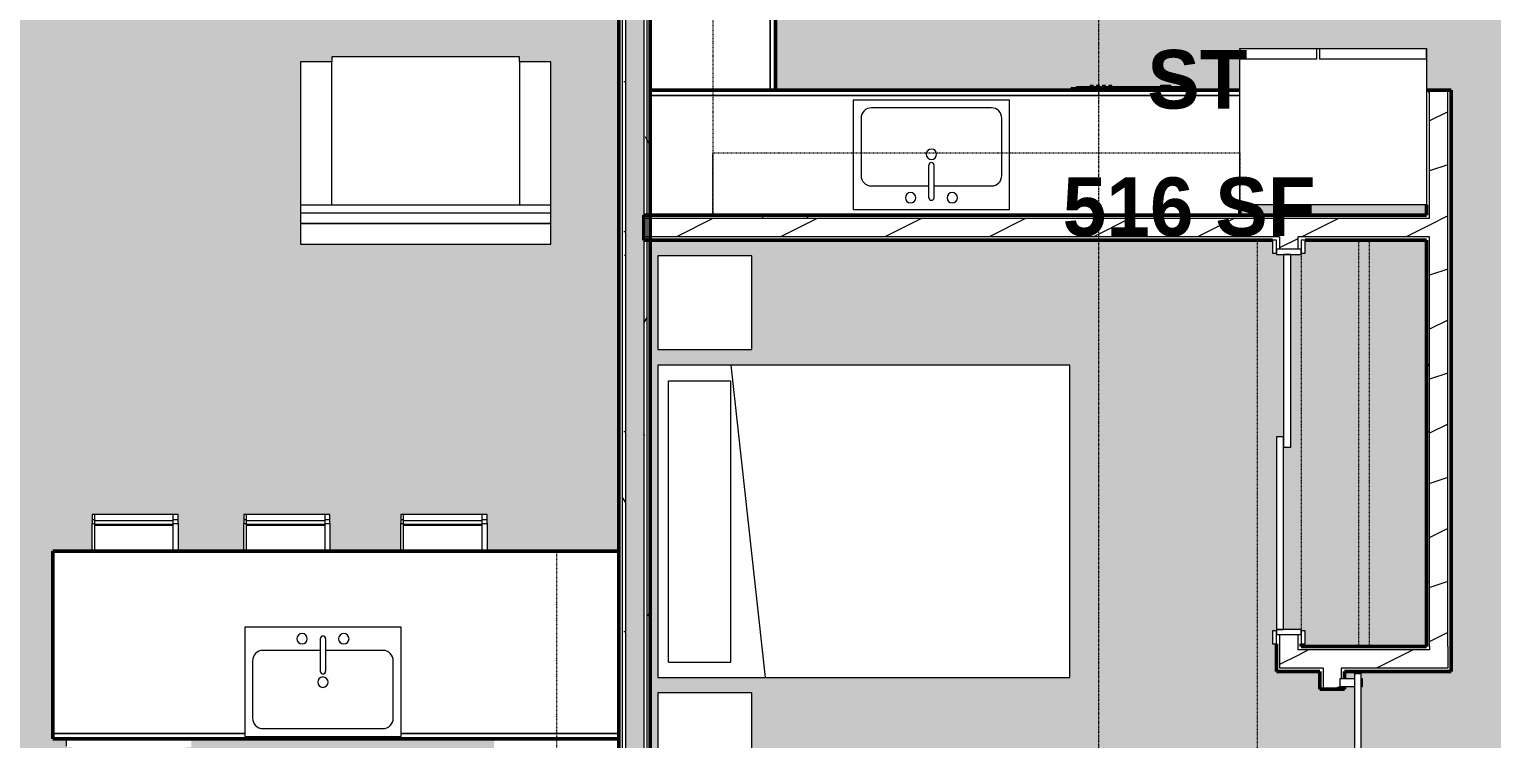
# Model space of a CAD drawing. Header units: inches. Extents: x -4292 to -464, y 9706 to 12474.
# Drawn here: x -3032.4 to -2751.9, y 10549.1 to 10685.3 of the extents above; entities that cross this region are included whole.
import ezdxf

# ---------------------------------------------------------------- set-up
doc = ezdxf.new("R2010")
doc.units = ezdxf.units.IN
doc.header["$MEASUREMENT"] = 0
doc.linetypes.add('Dash', pattern=[0.25, 0.125, -0.125])
doc.linetypes.add('Grid Line 1_2_', pattern=[0.875, 0.5, -0.125, 0.125, -0.125])
for name, color, linetype, lineweight in [('A-AREA-IDEN', 2, 'Continuous', 9), ('A-AREA-PATT-4', 254, 'Continuous', 9), ('A-AREA-PATT-5', 41, 'Continuous', 9), ('A-DOOR-1', 7, 'Continuous', 9), ('A-DOOR-2', 90, 'Continuous', 20), ('A-DOOR-3', 50, 'Continuous', 13), ('A-DOOR-FRAM-1', 90, 'Continuous', 20), ('A-WALL', 113, 'Continuous', 13), ('A-WALL-2', 250, 'Continuous', 50), ('A-WALL-3', 50, 'Continuous', 13), ('A-WALL-PATT-1', 7, 'Continuous', 9), ('A-WALL-PATT-2', 8, 'Continuous', 9), ('A-WALL-PATT-5', 111, 'Continuous', 9), ('I-FURN', 30, 'Continuous', 9), ('I-FURN-1', 7, 'Continuous', 9), ('I-FURN-HDLN-1', 7, 'Dash', 9), ('I-WALL-1', 2, 'Continuous', 50), ('P-SANR-FIXT-1', 7, 'Continuous', 9), ('Q-CASE-1', 250, 'Continuous', 50), ('Q-CASE-2', 7, 'Continuous', 9), ('Q-CASE-HDLN-1', 7, 'Dash', 9), ('Q-SPCQ-1', 7, 'Continuous', 9), ('S-GRID-1', 1, 'Grid Line 1_2_', 9)]:
    doc.layers.add(name, color=color, linetype=linetype, lineweight=lineweight)
doc.styles.add('Century Gothic_B', font='GOTHICB.TTF', dxfattribs={"height": 11.25})
pattern_1 = [(0, (0, 0), (38.4, 9.6), [1.584, -27.216, 1.584, -27.216, -153.6]), (0, (0, 0), (38.4, 9.6), [-57.6, 1.584, -56.016, 1.584, -27.216, -67.2]), (0, (0, 0), (38.4, 9.6), [-144, 1.584, -17.616, 1.584, -46.416]), (120, (14.4, 4.8), (-27.513844, 28.4553755), [1.584, -27.216, 1.584, -27.216, -153.6]), (120, (14.4, 4.8), (-27.513844, 28.4553755), [-57.6, 1.584, -56.016, 1.584, -27.216, -67.2]), (120, (14.4, 4.8), (-27.513844, 28.4553755), [-144, 1.584, -17.616, 1.584, -46.416]), (240, (19.2, 24), (-10.886156, -38.0553755), [1.584, -27.216, 1.584, -27.216, -153.6]), (240, (19.2, 24), (-10.886156, -38.0553755), [-57.6, 1.584, -56.016, 1.584, -27.216, -67.2]), (240, (19.2, 24), (-10.886156, -38.0553755), [-144, 1.584, -17.616, 1.584, -46.416])]
pattern_2 = [(216.87, (7.997, 19.992), (59.9755286, 39.9843071), [9.996, -89.964]), (206.565, (19.992, 13.994), (-19.991807, -19.992219), [22.352, -22.352]), (198.435, (19.992, 3.998), (-39.983821, -19.991955), [12.644, -50.576])]

msp = doc.modelspace()

# ---------------------------------------------------------------- hatches: boundary and pattern name
at = {"layer": 'A-AREA-PATT-4'}
h = msp.add_hatch(color=256, dxfattribs=at)
h.paths.add_polyline_path([(-2843.32, 10455.44), (-2843.31, 10479.16), (-2784.92, 10479.16), (-2784.92, 10518.42), (-2793.25, 10518.42), (-2793.25, 10523.17), (-2784.92, 10523.17), (-2784.92, 10522.58), (-2780.17, 10522.58), (-2780.17, 10483.08), (-2778.23, 10483.08), (-2778.23, 10484.69), (-2778.48, 10484.69), (-2778.48, 10520.69), (-2778.23, 10520.69), (-2778.23, 10559.08), (-2780.17, 10559.08), (-2780.17, 10558.58), (-2784.92, 10558.58), (-2784.92, 10562.01), (-2793.25, 10562.01), (-2793.25, 10567.3), (-2794, 10567.3), (-2794, 10569.8), (-2793.25, 10569.8), (-2793.25, 10607.05), (-2791.87, 10607.05), (-2791.87, 10642.05), (-2793.25, 10642.05), (-2793.25, 10642.3), (-2794, 10642.3), (-2794, 10644.8), (-2913.32, 10644.8), (-2913.32, 10523.17), (-2827.25, 10523.17), (-2827.25, 10522.3), (-2863.25, 10522.3), (-2863.25, 10519.3), (-2827.25, 10519.3), (-2827.25, 10518.42), (-2913.32, 10518.42), (-2913.32, 10482.42), (-2877.32, 10482.42), (-2877.32, 10477.3), (-2882.07, 10477.3), (-2882.07, 10477.67), (-2913.32, 10477.67), (-2913.32, 10455.44), (-2882.07, 10455.44), (-2882.07, 10457.3), (-2877.32, 10457.3), (-2877.32, 10455.44), (-2871.3, 10455.44), (-2871.3, 10462.89), (-2871.17, 10463.85), (-2870.8, 10464.75), (-2870.21, 10465.52), (-2869.44, 10466.11), (-2868.54, 10466.49), (-2867.5, 10466.61), (-2866.19, 10466.61), (-2866.53, 10469.64), (-2867.72, 10470.64), (-2868.29, 10471.64), (-2868.65, 10473.15), (-2868.74, 10473.64), (-2868.82, 10474.64), (-2868.65, 10476.63), (-2868.11, 10478.64), (-2867.38, 10480.64), (-2866.45, 10482.64), (-2865.06, 10484.64), (-2864.06, 10485.64), (-2863.2, 10486.14), (-2861.82, 10486.64), (-2860.82, 10486.64), (-2859.45, 10486.14), (-2858.58, 10485.64), (-2857.58, 10484.64), (-2856.11, 10482.46), (-2855.26, 10480.64), (-2854.54, 10478.64), (-2854, 10476.63), (-2853.82, 10474.64), (-2854, 10473.15), (-2854.09, 10472.64), (-2854.36, 10471.64), (-2854.92, 10470.64), (-2856.11, 10469.64), (-2856.46, 10466.61), (-2855.07, 10466.61), (-2854.11, 10466.49), (-2853.21, 10466.11), (-2852.44, 10465.52), (-2851.85, 10464.75), (-2851.47, 10463.85), (-2851.35, 10462.57), (-2851.35, 10455.44), (-2843.9, 10455.44)], flags=0)
h.paths.add_polyline_path([(-2720.72, 10475.39), (-2722.47, 10475.39), (-2722.47, 10511.39), (-2720.72, 10511.39), (-2720.72, 10475.76)], flags=0)
h.paths.add_polyline_path([(-2756.1, 10473.39), (-2721.35, 10473.39), (-2721.35, 10473.45), (-2720.72, 10473.45), (-2720.72, 10475.39), (-2718.72, 10475.39), (-2718.72, 10476.39), (-2717.72, 10476.39), (-2717.72, 10727.77), (-2733.85, 10727.77), (-2733.85, 10745.77), (-2729.85, 10745.77), (-2729.85, 10781.77), (-2733.85, 10781.77), (-2733.85, 10799.77), (-2717.72, 10799.77), (-2717.72, 10809.64), (-2718.67, 10809.64), (-2718.67, 10814.39), (-2717.72, 10814.39), (-2717.72, 10843.51), (-2714.91, 10843.51), (-2714.91, 10846.39), (-2752.94, 10846.39), (-2752.94, 10842.54), (-2749.97, 10842.54), (-2749.97, 10814.39), (-2748.67, 10814.39), (-2748.67, 10809.64), (-2754.72, 10809.64), (-2754.72, 10842.51), (-2881.82, 10842.51), (-2881.82, 10841.2), (-2886.57, 10841.2), (-2886.57, 10842.51), (-2913.32, 10842.51), (-2913.32, 10810.57), (-2886.57, 10810.57), (-2886.57, 10811.2), (-2881.82, 10811.2), (-2881.82, 10805.82), (-2889.32, 10805.82), (-2889.32, 10673.55), (-2832.66, 10673.55), (-2832.64, 10673.91), (-2832.61, 10673.99), (-2832.47, 10674.05), (-2831.57, 10674.07), (-2831.57, 10674.3), (-2828.95, 10674.3), (-2828.95, 10674.55), (-2828.36, 10674.55), (-2828.36, 10674.3), (-2827.77, 10674.3), (-2827.77, 10674.55), (-2827.18, 10674.55), (-2827.18, 10674.3), (-2826.59, 10674.3), (-2826.59, 10674.55), (-2826, 10674.55), (-2826, 10674.3), (-2825.4, 10674.3), (-2825.4, 10674.55), (-2824.81, 10674.55), (-2824.81, 10674.3), (-2815.42, 10674.3), (-2815.42, 10674.55), (-2813.52, 10674.55), (-2813.52, 10674.3), (-2809.76, 10674.3), (-2809.76, 10674.05), (-2808.86, 10674.05), (-2808.66, 10673.86), (-2808.66, 10673.55), (-2800.22, 10673.55), (-2800.22, 10681.55), (-2764.47, 10681.55), (-2764.47, 10673.55), (-2759.72, 10673.55), (-2759.72, 10562.01), (-2780.17, 10562.01), (-2780.17, 10560.58), (-2778.23, 10560.58), (-2778.2, 10561.58), (-2776.98, 10561.58), (-2776.98, 10560.58), (-2776.7, 10560.58), (-2776.7, 10559.08), (-2776.98, 10559.08), (-2776.98, 10520.69), (-2776.73, 10520.69), (-2776.73, 10518.35), (-2776.55, 10518.35), (-2776.55, 10518.07), (-2776.48, 10518.01), (-2776.48, 10517.69), (-2776.23, 10517.74), (-2776.23, 10519.94), (-2775.98, 10519.89), (-2775.98, 10516.95), (-2776.23, 10517), (-2776.23, 10517.34), (-2776.48, 10517.34), (-2776.48, 10516.96), (-2776.55, 10516.96), (-2776.55, 10516.85), (-2776.73, 10516.85), (-2776.73, 10488.52), (-2776.55, 10488.52), (-2776.55, 10487.02), (-2776.73, 10487.02), (-2776.73, 10484.69), (-2776.98, 10484.69), (-2776.98, 10483.08), (-2776.7, 10483.08), (-2776.73, 10481.58), (-2776.98, 10481.58), (-2777, 10480.58), (-2778.23, 10480.58), (-2778.23, 10481.58), (-2780.17, 10481.58), (-2780.17, 10476.39), (-2758.72, 10476.39), (-2758.72, 10475.39), (-2756.72, 10475.39), (-2756.72, 10473.45), (-2756.1, 10473.45)], flags=0)
h.paths.add_polyline_path([(-2911.85, 10539.87), (-2911.85, 10557.87), (-2893.85, 10557.87), (-2893.85, 10539.87), (-2898.44, 10539.87)], flags=0)
h.paths.add_polyline_path([(-2879.43, 10560.8), (-2911.85, 10560.8), (-2911.85, 10620.8), (-2832.85, 10620.8), (-2832.85, 10560.8)], flags=0)
h.paths.add_polyline_path([(-2774.4, 10566.76), (-2764.47, 10566.76), (-2764.47, 10644.8), (-2787.75, 10644.8), (-2787.75, 10642.3), (-2788.5, 10642.3), (-2788.5, 10642.05), (-2790.5, 10642.05), (-2790.5, 10605.05), (-2791.87, 10605.05), (-2791.87, 10570.05), (-2788.5, 10570.05), (-2788.5, 10569.8), (-2787.75, 10569.8), (-2787.75, 10567.3), (-2788.5, 10567.3), (-2788.5, 10566.76), (-2780.8, 10566.76)], flags=0)
h.paths.add_polyline_path([(-2898.44, 10623.8), (-2911.85, 10623.8), (-2911.85, 10641.8), (-2893.85, 10641.8), (-2893.85, 10623.8)], flags=0)
h.paths.add_polyline_path([(-2788.18, 10649.55), (-2764.47, 10649.55), (-2764.47, 10651.55), (-2800.22, 10651.55), (-2800.22, 10649.55), (-2792.62, 10649.55)], flags=0)
h.paths.add_polyline_path([(-2820.85, 10718.26), (-2824.85, 10718.26), (-2824.85, 10802.26), (-2789.85, 10802.26), (-2789.85, 10796.26), (-2788.85, 10796.26), (-2788.85, 10724.26), (-2789.85, 10724.26), (-2789.85, 10718.26), (-2817.35, 10718.26)], flags=0)
h.paths.add_polyline_path([(-2743.85, 10733.26), (-2773.85, 10733.26), (-2773.85, 10793.26), (-2743.85, 10793.26), (-2743.85, 10744.77)], flags=0)
h.paths.add_polyline_path([(-2885.95, 10814.2), (-2911.73, 10814.2), (-2911.73, 10839.2), (-2885.73, 10839.2), (-2885.73, 10814.2)], flags=0)
h.paths.add_polyline_path([(-2738.17, 10815.79), (-2738.42, 10815.79), (-2738.42, 10816.29), (-2747.92, 10816.29), (-2747.92, 10841.54), (-2719.92, 10841.54), (-2719.92, 10816.29), (-2720.94, 10816.29), (-2720.97, 10815.79), (-2721.66, 10815.79), (-2721.66, 10816.29), (-2737.93, 10816.29), (-2737.96, 10815.79), (-2738.11, 10815.79)], flags=0)
at = {"layer": 'A-AREA-PATT-5'}
h = msp.add_hatch(color=256, dxfattribs=at)
h.paths.add_polyline_path([(-3087.57, 10489.88), (-3089.32, 10489.88), (-3089.32, 10509.88), (-3087.57, 10509.88), (-3087.57, 10495.07)], flags=0)
h.paths.add_polyline_path([(-3018.32, 10476.39), (-3020.07, 10476.39), (-3020.07, 10512.39), (-3018.32, 10512.39), (-3018.32, 10495.07)], flags=0)
h.paths.add_polyline_path([(-3201.32, 10455.44), (-3180.7, 10455.44), (-3180.7, 10486.04), (-3180.07, 10486.04), (-3180.07, 10490.79), (-3175.95, 10490.79), (-3175.95, 10455.44), (-3082.52, 10455.44), (-3082.52, 10485.13), (-3085.57, 10485.13), (-3085.57, 10485), (-3087.57, 10485), (-3087.57, 10486.13), (-3088.2, 10486.13), (-3088.2, 10488.13), (-3087.57, 10488.13), (-3087.57, 10489.88), (-3077.77, 10489.88), (-3077.77, 10476.39), (-3054.32, 10476.39), (-3054.32, 10474.45), (-3053.7, 10474.45), (-3053.7, 10473.39), (-3018.95, 10473.39), (-3018.95, 10474.45), (-3018.32, 10474.45), (-3018.32, 10476.39), (-3009.32, 10476.39), (-3009.32, 10487.44), (-2973.57, 10487.44), (-2973.57, 10479.44), (-2943.32, 10479.44), (-2943.32, 10493.97), (-2943.7, 10493.97), (-2943.7, 10517.97), (-2943.32, 10517.97), (-2943.32, 10549.06), (-3001.32, 10549.06), (-3001.35, 10547.58), (-3001.38, 10547.5), (-3001.52, 10547.44), (-3002.42, 10547.42), (-3002.42, 10547.19), (-3005.04, 10547.19), (-3005.04, 10546.94), (-3005.63, 10546.96), (-3005.63, 10547.19), (-3006.22, 10547.19), (-3006.22, 10546.94), (-3006.81, 10546.96), (-3006.81, 10547.19), (-3007.4, 10547.19), (-3007.4, 10546.94), (-3007.99, 10546.96), (-3007.99, 10547.19), (-3008.58, 10547.19), (-3008.58, 10546.94), (-3009.17, 10546.96), (-3009.17, 10547.19), (-3018.56, 10547.19), (-3018.56, 10546.94), (-3020.47, 10546.96), (-3020.47, 10547.19), (-3024.23, 10547.19), (-3024.23, 10547.44), (-3025.13, 10547.44), (-3025.32, 10547.64), (-3025.32, 10549.06), (-3027.92, 10549.06), (-3027.92, 10585.06), (-3020.38, 10585.06), (-3020.38, 10592.14), (-3003.88, 10592.14), (-3003.88, 10585.06), (-2991.25, 10585.06), (-2991.25, 10592.14), (-2974.75, 10592.14), (-2974.75, 10585.06), (-2961.13, 10585.06), (-2961.13, 10592.14), (-2944.63, 10592.14), (-2944.63, 10585.06), (-2919.32, 10585.06), (-2919.32, 10698.5), (-2935.45, 10698.5), (-2935.45, 10716.5), (-2931.45, 10716.5), (-2931.45, 10752.5), (-2935.45, 10752.5), (-2935.45, 10770.5), (-2919.32, 10770.5), (-2919.32, 10842.51), (-3069.92, 10842.51), (-3069.92, 10642.46), (-3074.67, 10642.46), (-3074.67, 10810.24), (-3075.24, 10810.24), (-3075.24, 10814.99), (-3074.67, 10814.99), (-3074.67, 10842.51), (-3096.54, 10842.51), (-3096.54, 10814.99), (-3095.24, 10814.99), (-3095.24, 10810.24), (-3102.67, 10810.24), (-3102.67, 10814.99), (-3101.29, 10814.99), (-3101.29, 10843.14), (-3098.91, 10843.14), (-3098.91, 10846.39), (-3136.94, 10846.39), (-3136.94, 10842.61), (-3134.69, 10842.61), (-3134.69, 10814.99), (-3132.67, 10814.99), (-3132.67, 10810.24), (-3139.44, 10810.24), (-3139.44, 10842.51), (-3201.32, 10842.51), (-3201.32, 10603.46), (-3176.95, 10603.46), (-3176.95, 10598.71), (-3177.32, 10598.71), (-3177.32, 10524.79), (-3201.32, 10524.79), (-3201.32, 10516.77), (-3193.6, 10516.77), (-3192.63, 10516.64), (-3191.73, 10516.27), (-3190.96, 10515.67), (-3190.37, 10514.9), (-3190, 10514), (-3189.87, 10512.96), (-3189.87, 10511.65), (-3186.85, 10512), (-3185.85, 10513.19), (-3184.85, 10513.76), (-3183.34, 10514.12), (-3182.84, 10514.2), (-3181.85, 10514.29), (-3179.86, 10514.12), (-3177.32, 10513.39), (-3175.85, 10512.85), (-3173.85, 10511.92), (-3171.85, 10510.53), (-3170.85, 10509.53), (-3170.35, 10508.66), (-3169.85, 10507.29), (-3169.85, 10506.29), (-3170.35, 10504.92), (-3170.85, 10504.05), (-3171.85, 10503.05), (-3174.08, 10501.55), (-3175.85, 10500.73), (-3178.32, 10499.87), (-3179.86, 10499.46), (-3181.85, 10499.29), (-3183.34, 10499.46), (-3183.85, 10499.55), (-3184.85, 10499.82), (-3185.85, 10500.39), (-3186.85, 10501.58), (-3189.87, 10501.93), (-3189.87, 10500.54), (-3190, 10499.57), (-3190.37, 10498.68), (-3190.96, 10497.9), (-3191.73, 10497.31), (-3192.63, 10496.94), (-3193.6, 10496.81), (-3201.32, 10496.81), (-3201.32, 10490.79), (-3200.07, 10490.79), (-3200.07, 10486.04), (-3201.32, 10486.04), (-3201.32, 10472.89)], flags=0)
h.paths.add_polyline_path([(-3009.32, 10455.44), (-2973.57, 10455.44), (-2973.57, 10457.44), (-3009.32, 10457.44)], flags=0)
h.paths.add_polyline_path([(-3135.2, 10455.5), (-3139.95, 10455.5), (-3139.95, 10499.51), (-3135.2, 10499.51), (-3135.2, 10489.88), (-3127.57, 10489.88), (-3127.57, 10488.13), (-3126.95, 10488.13), (-3126.95, 10486.13), (-3127.57, 10486.13), (-3127.57, 10485), (-3129.57, 10485), (-3129.57, 10485.13), (-3135.2, 10485.13), (-3135.2, 10461.79)], flags=0)
h.paths.add_polyline_path([(-3118.95, 10457.54), (-3130.37, 10457.54), (-3130.37, 10483.54), (-3105.37, 10483.54), (-3105.37, 10457.54), (-3109.94, 10457.54)], flags=0)
h.paths.add_polyline_path([(-3126.45, 10489.88), (-3127.57, 10489.88), (-3127.57, 10509.88), (-3125.82, 10509.88), (-3125.82, 10489.88)], flags=0)
h.paths.add_polyline_path([(-3135.82, 10531.51), (-3139.95, 10531.51), (-3139.95, 10598.71), (-3142.95, 10598.71), (-3142.95, 10603.46), (-3131.94, 10603.46), (-3131.94, 10604.21), (-3129.44, 10604.21), (-3129.44, 10603.46), (-3129.19, 10603.46), (-3129.19, 10600.09), (-3106.19, 10600.09), (-3106.19, 10601.46), (-3081.19, 10601.46), (-3081.19, 10603.46), (-3080.94, 10603.46), (-3080.94, 10604.21), (-3078.44, 10604.21), (-3078.44, 10603.46), (-3074.67, 10603.46), (-3074.67, 10606.46), (-3069.92, 10606.46), (-3069.92, 10541.21), (-3078.44, 10541.21), (-3078.44, 10540.46), (-3080.94, 10540.46), (-3080.94, 10541.21), (-3081.19, 10541.21), (-3081.19, 10543.21), (-3106.19, 10543.21), (-3106.19, 10544.59), (-3129.19, 10544.59), (-3129.19, 10541.21), (-3129.44, 10541.21), (-3129.44, 10540.46), (-3131.94, 10540.46), (-3131.94, 10541.21), (-3135.2, 10541.21), (-3135.2, 10531.51)], flags=0)
h.paths.add_polyline_path([(-3082.29, 10544.59), (-3081.19, 10544.59), (-3081.19, 10545.96), (-3080.94, 10545.96), (-3080.94, 10546.71), (-3078.44, 10546.71), (-3078.44, 10545.96), (-3074.67, 10545.96), (-3074.67, 10569.96), (-3135.2, 10569.96), (-3135.2, 10545.96), (-3131.94, 10545.96), (-3131.94, 10546.71), (-3129.44, 10546.71), (-3129.44, 10545.96), (-3104.19, 10545.96), (-3104.19, 10544.59), (-3083.12, 10544.59)], flags=0)
h.paths.add_polyline_path([(-3083.46, 10574.71), (-3074.67, 10574.71), (-3074.67, 10598.71), (-3078.44, 10598.71), (-3078.44, 10597.96), (-3080.94, 10597.96), (-3080.94, 10598.71), (-3081.19, 10598.71), (-3081.19, 10600.09), (-3104.19, 10600.09), (-3104.19, 10598.71), (-3129.44, 10598.71), (-3129.44, 10597.96), (-3131.94, 10597.96), (-3131.94, 10598.71), (-3135.2, 10598.71), (-3135.2, 10574.71), (-3084.65, 10574.71)], flags=0)
h.paths.add_polyline_path([(-2942.86, 10643.99), (-2980.4, 10643.99), (-2980.4, 10678.99), (-2974.4, 10678.99), (-2974.4, 10679.99), (-2938.4, 10679.99), (-2938.4, 10678.99), (-2932.4, 10678.99), (-2932.4, 10643.99)], flags=0)
h.paths.add_polyline_path([(-3181.39, 10685.53), (-3199.39, 10685.53), (-3199.39, 10703.53), (-3181.39, 10703.53), (-3181.39, 10702.66)], flags=0)
h.paths.add_polyline_path([(-3012.22, 10688.99), (-3019.72, 10688.99), (-3019.72, 10772.99), (-2984.72, 10772.99), (-2984.72, 10766.99), (-2983.72, 10766.99), (-2983.72, 10694.99), (-2984.72, 10694.99), (-2984.72, 10688.99), (-3008.69, 10688.99)], flags=0)
h.paths.add_polyline_path([(-3174.08, 10705.46), (-3199.89, 10705.46), (-3199.89, 10783.46), (-3119.89, 10783.46), (-3119.89, 10705.46), (-3138.53, 10705.46)], flags=0)
h.paths.add_polyline_path([(-2974.4, 10781.99), (-2974.4, 10782.99), (-2980.4, 10782.99), (-2980.4, 10817.99), (-2932.4, 10817.99), (-2932.4, 10782.99), (-2938.4, 10782.99), (-2938.4, 10781.99), (-2953.56, 10781.99)], flags=0)
h.paths.add_polyline_path([(-3189.87, 10787.46), (-3199.39, 10787.46), (-3199.39, 10805.46), (-3181.39, 10805.46), (-3181.39, 10787.46)], flags=0)
h.paths.add_polyline_path([(-3105.4, 10815.49), (-3105.66, 10815.49), (-3105.66, 10815.99), (-3121.93, 10815.99), (-3121.96, 10815.49), (-3122.42, 10815.49), (-3122.42, 10815.99), (-3131.92, 10815.99), (-3131.92, 10841.24), (-3103.92, 10841.24), (-3103.92, 10815.99), (-3104.94, 10815.99), (-3104.97, 10815.49), (-3105.3, 10815.49)], flags=0)
at = {"layer": 'A-WALL-PATT-1'}
h = msp.add_hatch(dxfattribs=at)
h.set_pattern_fill('FP_1', color=256, style=0, pattern_type=2)
h.set_pattern_definition(pattern_1)
h.paths.add_polyline_path([(-2763.85, 10566.76), (-2763.85, 10645.43), (-2764.47, 10645.43), (-2764.47, 10566.76)], flags=0)
h.paths.add_polyline_path([(-2764.47, 10648.93), (-2763.85, 10648.93), (-2763.85, 10673.55), (-2764.47, 10673.55), (-2764.47, 10649.55)], flags=0)
h = msp.add_hatch(dxfattribs=at)
h.set_pattern_fill('FP_1', color=256, style=0, pattern_type=2)
h.set_pattern_definition(pattern_1)
h.paths.add_polyline_path([(-2788.18, 10648.93), (-2764.47, 10648.93), (-2764.47, 10649.55), (-2913.32, 10649.55), (-2913.32, 10648.93), (-2792.62, 10648.93)], flags=0)
h = msp.add_hatch(dxfattribs=at)
h.set_pattern_fill('FP_1', color=256, style=0, pattern_type=2)
h.set_pattern_definition(pattern_1)
h.paths.add_polyline_path([(-2780.8, 10475.14), (-2780.17, 10475.14), (-2780.17, 10481.58), (-2780.8, 10481.58), (-2780.8, 10475.14)], flags=0)
h.paths.add_polyline_path([(-2780.17, 10483.08), (-2780.17, 10522.58), (-2780.8, 10522.58), (-2780.8, 10483.08), (-2780.69, 10483.08)], flags=0)
h.paths.add_polyline_path([(-2780.8, 10558.58), (-2780.17, 10558.58), (-2780.17, 10559.08), (-2780.8, 10559.08)], flags=0)
h.paths.add_polyline_path([(-2780.8, 10560.58), (-2780.17, 10560.58), (-2780.17, 10562.01), (-2780.8, 10562.01), (-2780.8, 10561.58)], flags=0)
at = {"layer": 'A-WALL-PATT-2'}
h = msp.add_hatch(dxfattribs=at)
h.set_pattern_fill('FP_2', color=256, style=0, pattern_type=2)
h.set_pattern_definition(pattern_2)
h.paths.add_polyline_path([(-2760.61, 10566.13), (-2760.35, 10566.13), (-2760.35, 10673.55), (-2763.85, 10673.55), (-2763.84, 10566.13)], flags=0)
h = msp.add_hatch(dxfattribs=at)
h.set_pattern_fill('FP_2', color=256, style=0, pattern_type=2)
h.set_pattern_definition(pattern_2)
h.paths.add_polyline_path([(-2832.66, 10645.43), (-2763.85, 10645.43), (-2763.85, 10648.93), (-2914.57, 10648.93), (-2914.57, 10645.43), (-2832.85, 10645.43)], flags=0)
h = msp.add_hatch(dxfattribs=at)
h.set_pattern_fill('FP_2', color=256, style=0, pattern_type=2)
h.set_pattern_definition(pattern_2)
h.paths.add_polyline_path([(-2789.12, 10562.63), (-2789.12, 10569.05), (-2792.62, 10569.05), (-2792.62, 10562.63), (-2790.5, 10562.63)], flags=0)
h.paths.add_polyline_path([(-2792.62, 10643.05), (-2789.12, 10643.05), (-2789.12, 10645.43), (-2792.62, 10645.43), (-2792.62, 10644.8)], flags=0)
h = msp.add_hatch(dxfattribs=at)
h.set_pattern_fill('FP_2', color=256, style=0, pattern_type=2)
h.set_pattern_definition(pattern_2)
h.paths.add_polyline_path([(-2760.61, 10562.63), (-2760.35, 10562.63), (-2760.35, 10566.13), (-2789.12, 10566.11), (-2789.12, 10562.63), (-2763.85, 10562.63)], flags=0)
h = msp.add_hatch(dxfattribs=at)
h.set_pattern_fill('FP_2', color=256, style=0, pattern_type=2)
h.set_pattern_definition(pattern_2)
h.paths.add_polyline_path([(-2780.8, 10475.13), (-2780.8, 10481.58), (-2781.08, 10481.58), (-2781.08, 10483.08), (-2780.8, 10483.08), (-2780.8, 10522.58), (-2784.3, 10522.55), (-2784.3, 10475.13), (-2781.08, 10475.13)], flags=0)
h.paths.add_polyline_path([(-2784.3, 10558.58), (-2780.8, 10558.58), (-2780.8, 10559.08), (-2781.08, 10559.08), (-2781.08, 10560.58), (-2780.8, 10560.58), (-2780.8, 10562.63), (-2784.3, 10562.63), (-2784.3, 10562.01)], flags=0)
at = {"layer": 'A-WALL-PATT-5'}
h = msp.add_hatch(dxfattribs=at)
h.set_pattern_fill('FP_1', color=256, style=0, pattern_type=2)
h.set_pattern_definition(pattern_1)
h.paths.add_polyline_path([(-2918.7, 10455.44), (-2918.7, 10843.14), (-2919.32, 10843.14), (-2919.32, 10455.44)], flags=0)
h = msp.add_hatch(dxfattribs=at)
h.set_pattern_fill('FP_1', color=256, style=0, pattern_type=2)
h.set_pattern_definition(pattern_1)
h.paths.add_polyline_path([(-2918.7, 10454.81), (-2918.07, 10454.82), (-2918.07, 10843.14), (-2918.7, 10843.14), (-2918.7, 10455.44)], flags=0)
h = msp.add_hatch(dxfattribs=at)
h.set_pattern_fill('FP_66', color=256, style=0, pattern_type=2)
h.set_pattern_definition([(161.57, (0.6, 0.6), (-4.80033747, -0.00041462), [0, -34.152, 3.792, 0]), (18.43, (-0.6, 0.6), (-4.80033747, 0.00041462), [0, -34.152, 3.792, 0]), (108.43, (0.6, 0.6), (2.39913218, -12.00105099), [11.382, -26.562]), (71.57, (-0.6, 0.6), (2.39913218, 12.00105099), [11.382, -26.562])])
h.paths.add_polyline_path([(-2914.57, 10454.19), (-2914.57, 10843.41), (-2918.07, 10843.41), (-2918.07, 10454.19)], flags=0)
h = msp.add_hatch(dxfattribs=at)
h.set_pattern_fill('FP_1', color=256, style=0, pattern_type=2)
h.set_pattern_definition(pattern_1)
h.paths.add_polyline_path([(-2913.95, 10454.81), (-2913.95, 10645.43), (-2914.57, 10645.43), (-2914.57, 10454.81)], flags=0)
h.paths.add_polyline_path([(-2914.26, 10648.93), (-2913.95, 10648.93), (-2913.95, 10843.14), (-2914.57, 10843.14), (-2914.57, 10648.93)], flags=0)
h = msp.add_hatch(dxfattribs=at)
h.set_pattern_fill('FP_1', color=256, style=0, pattern_type=2)
h.set_pattern_definition(pattern_1)
h.paths.add_polyline_path([(-2913.32, 10455.44), (-2913.32, 10645.43), (-2913.95, 10645.43), (-2913.95, 10455.44)], flags=0)
h.paths.add_polyline_path([(-2913.32, 10648.93), (-2913.32, 10843.14), (-2913.95, 10843.14), (-2913.95, 10648.93)], flags=0)

# ---------------------------------------------------------------- linework, layer by layer
at = {"layer": 'A-DOOR-1'}
for p, q in [((-2794, 10644.8), (-2794, 10642.3)), ((-2793.25, 10644.8), (-2794, 10644.8)), ((-2793.25, 10642.3), (-2793.25, 10644.8)), ((-2788.5, 10644.8), (-2788.5, 10642.3)), ((-2787.75, 10644.8), (-2788.5, 10644.8)), ((-2787.75, 10642.3), (-2787.75, 10644.8)), ((-2794, 10642.3), (-2793.25, 10642.3)), ((-2788.5, 10642.3), (-2787.75, 10642.3)), ((-2794, 10569.8), (-2794, 10567.3)), ((-2793.25, 10569.8), (-2794, 10569.8)), ((-2793.25, 10567.3), (-2793.25, 10569.8)), ((-2788.5, 10569.8), (-2788.5, 10567.3)), ((-2787.75, 10569.8), (-2788.5, 10569.8)), ((-2787.75, 10567.3), (-2787.75, 10569.8)), ((-2794, 10567.3), (-2793.25, 10567.3)), ((-2788.5, 10567.3), (-2787.75, 10567.3))]:
    msp.add_line(p, q, dxfattribs=at)
at = {"layer": 'A-DOOR-2'}
for p, q in [((-2791.87, 10642.05), (-2791.87, 10605.05)), ((-2790.5, 10642.05), (-2791.87, 10642.05)), ((-2790.5, 10605.05), (-2790.5, 10642.05)), ((-2793.25, 10607.05), (-2793.25, 10570.05)), ((-2791.87, 10607.05), (-2793.25, 10607.05)), ((-2791.87, 10570.05), (-2791.87, 10607.05)), ((-2791.87, 10605.05), (-2790.5, 10605.05)), ((-2793.25, 10570.05), (-2791.87, 10570.05))]:
    msp.add_line(p, q, dxfattribs=at)
at = {"layer": 'A-DOOR-3'}
for p, q in [((-2778.23, 10560.58), (-2781.08, 10560.58)), ((-2781.08, 10560.58), (-2781.08, 10559.08)), ((-2778.23, 10561.58), (-2778.23, 10518.03)), ((-2778.23, 10561.58), (-2777.6, 10561.58)), ((-2777.6, 10561.58), (-2776.98, 10561.58)), ((-2776.98, 10518.02), (-2776.98, 10561.58)), ((-2776.7, 10560.58), (-2776.98, 10560.58)), ((-2776.7, 10559.08), (-2776.7, 10560.58)), ((-2781.08, 10559.08), (-2778.23, 10559.08)), ((-2776.98, 10559.08), (-2776.7, 10559.08))]:
    msp.add_line(p, q, dxfattribs=at)
at = {"layer": 'A-DOOR-FRAM-1'}
for p, q in [((-2788.5, 10643.05), (-2793.25, 10643.05)), ((-2793.25, 10643.05), (-2793.25, 10642.05)), ((-2793.25, 10642.05), (-2788.5, 10642.05)), ((-2788.5, 10642.05), (-2788.5, 10643.05)), ((-2793.25, 10570.05), (-2793.25, 10569.05)), ((-2788.5, 10570.05), (-2793.25, 10570.05)), ((-2793.25, 10569.05), (-2788.5, 10569.05)), ((-2788.5, 10569.05), (-2788.5, 10570.05))]:
    msp.add_line(p, q, dxfattribs=at)
at = {"layer": 'A-WALL'}
for p, q in [((-2918.7, 10843.41), (-2918.7, 10454.81)), ((-2918.07, 10843.41), (-2918.07, 10454.19)), ((-2914.57, 10843.41), (-2914.57, 10454.19)), ((-2913.95, 10843.41), (-2913.95, 10454.81))]:
    msp.add_line(p, q, dxfattribs=at)
at = {"layer": 'A-WALL-2'}
for p, q in [((-2759.72, 10673.55), (-2764.47, 10673.55)), ((-2759.72, 10566.76), (-2759.72, 10673.55)), ((-2764.47, 10651.55), (-2764.47, 10649.55)), ((-2764.47, 10649.55), (-2914.57, 10649.55)), ((-2914.57, 10649.55), (-2914.57, 10644.8)), ((-2914.57, 10644.8), (-2794, 10644.8)), ((-2787.75, 10644.8), (-2764.47, 10644.8)), ((-2764.47, 10644.8), (-2764.47, 10566.76)), ((-2793.25, 10567.3), (-2793.25, 10562.01)), ((-2788.5, 10566.76), (-2788.5, 10567.3)), ((-2764.47, 10566.76), (-2788.5, 10566.76)), ((-2759.72, 10562.63), (-2759.72, 10566.76)), ((-2793.25, 10562.01), (-2792.62, 10562.01)), ((-2792.62, 10562.01), (-2788.5, 10562.01)), ((-2788.5, 10562.01), (-2784.92, 10562.01)), ((-2784.92, 10562.01), (-2784.92, 10558.58)), ((-2780.17, 10560.58), (-2780.17, 10562.01)), ((-2780.17, 10562.01), (-2759.72, 10562.01)), ((-2759.72, 10562.01), (-2759.72, 10562.63)), ((-2784.92, 10558.58), (-2780.17, 10558.58)), ((-2780.17, 10558.58), (-2780.17, 10559.08))]:
    msp.add_line(p, q, dxfattribs=at)
at = {"layer": 'A-WALL-3'}
for p, q in [((-2763.85, 10648.93), (-2763.85, 10673.55)), ((-2760.35, 10566.76), (-2760.35, 10673.55)), ((-2764.47, 10648.93), (-2914.57, 10648.93)), ((-2763.85, 10648.93), (-2764.47, 10648.93)), ((-2792.62, 10645.43), (-2914.57, 10645.43)), ((-2792.62, 10645.43), (-2792.62, 10644.8)), ((-2792.62, 10644.8), (-2792.62, 10643.05)), ((-2789.12, 10645.43), (-2789.12, 10644.8)), ((-2764.47, 10645.43), (-2789.12, 10645.43)), ((-2789.12, 10644.8), (-2789.12, 10643.05)), ((-2763.85, 10645.43), (-2764.47, 10645.43)), ((-2763.85, 10566.76), (-2763.85, 10645.43)), ((-2792.62, 10569.05), (-2792.62, 10562.63)), ((-2789.12, 10569.05), (-2789.12, 10566.13)), ((-2788.5, 10566.13), (-2789.12, 10566.13)), ((-2763.85, 10566.13), (-2788.5, 10566.13)), ((-2763.85, 10566.76), (-2763.85, 10566.13)), ((-2760.35, 10566.76), (-2760.35, 10566.13)), ((-2760.35, 10566.13), (-2760.35, 10562.63)), ((-2789.12, 10562.63), (-2792.62, 10562.63)), ((-2788.5, 10562.63), (-2789.12, 10562.63)), ((-2784.3, 10562.63), (-2788.5, 10562.63)), ((-2784.3, 10562.63), (-2784.3, 10562.01)), ((-2784.3, 10562.01), (-2784.3, 10558.58)), ((-2780.8, 10562.63), (-2780.8, 10562.01)), ((-2760.35, 10562.63), (-2780.8, 10562.63)), ((-2780.8, 10562.01), (-2780.8, 10560.58)), ((-2780.8, 10559.08), (-2780.8, 10558.58))]:
    msp.add_line(p, q, dxfattribs=at)
at = {"layer": 'I-FURN'}
for p, q in [((-2974.4, 10678.99), (-2980.4, 10678.99)), ((-2980.4, 10678.99), (-2980.4, 10651.49)), ((-2938.4, 10679.99), (-2974.4, 10679.99)), ((-2974.4, 10679.99), (-2974.4, 10678.99)), ((-2974.4, 10651.49), (-2974.4, 10678.99)), ((-2938.4, 10678.99), (-2938.4, 10679.99)), ((-2932.4, 10678.99), (-2938.4, 10678.99)), ((-2938.4, 10678.99), (-2938.4, 10651.49)), ((-2932.4, 10651.49), (-2932.4, 10678.99)), ((-2932.4, 10651.49), (-2980.4, 10651.49)), ((-2980.4, 10651.49), (-2980.4, 10647.99)), ((-2932.4, 10647.99), (-2932.4, 10651.49)), ((-2932.4, 10649.99), (-2980.4, 10649.99)), ((-2932.4, 10647.99), (-2980.4, 10647.99)), ((-2980.4, 10647.99), (-2932.4, 10647.99))]:
    msp.add_line(p, q, dxfattribs=at)
at = {"layer": 'I-FURN-1'}
for p, q in [((-2980.4, 10647.99), (-2980.4, 10643.99)), ((-2932.4, 10643.99), (-2932.4, 10647.99)), ((-2980.4, 10643.99), (-2932.4, 10643.99)), ((-2911.85, 10641.8), (-2911.85, 10623.8)), ((-2893.85, 10641.8), (-2911.85, 10641.8)), ((-2893.85, 10623.8), (-2893.85, 10641.8)), ((-2911.85, 10623.8), (-2893.85, 10623.8)), ((-2911.85, 10620.8), (-2911.85, 10560.8)), ((-2832.85, 10620.8), (-2911.85, 10620.8)), ((-2897.85, 10620.8), (-2891.27, 10560.8)), ((-2832.85, 10560.8), (-2832.85, 10620.8)), ((-2909.85, 10617.8), (-2897.85, 10617.8)), ((-2909.85, 10563.8), (-2909.85, 10617.8)), ((-2897.85, 10563.8), (-2897.85, 10617.8)), ((-3019.88, 10592.14), (-3020.38, 10592.14)), ((-3020.38, 10592.14), (-3020.38, 10591.15)), ((-3019.88, 10590.9), (-3019.88, 10592.14)), ((-3004.88, 10592.14), (-3019.88, 10592.14)), ((-3004.88, 10592.14), (-3004.88, 10590.9)), ((-3003.88, 10592.14), (-3004.88, 10592.14)), ((-3003.88, 10591.15), (-3003.88, 10592.14)), ((-2990.75, 10592.14), (-2991.25, 10592.14)), ((-2991.25, 10592.14), (-2991.25, 10591.15)), ((-2990.75, 10590.9), (-2990.75, 10592.14)), ((-2975.75, 10592.14), (-2990.75, 10592.14)), ((-2975.75, 10592.14), (-2975.75, 10590.9)), ((-2974.75, 10592.14), (-2975.75, 10592.14)), ((-2974.75, 10591.15), (-2974.75, 10592.14)), ((-2960.63, 10592.14), (-2961.13, 10592.14)), ((-2961.13, 10592.14), (-2961.13, 10591.15)), ((-2960.63, 10590.9), (-2960.63, 10592.14)), ((-2945.63, 10592.14), (-2960.63, 10592.14)), ((-2945.63, 10592.14), (-2945.63, 10590.9)), ((-2944.63, 10592.14), (-2945.63, 10592.14)), ((-2944.63, 10591.15), (-2944.63, 10592.14)), ((-3020.38, 10591.15), (-3019.88, 10591.15)), ((-3020.38, 10591.15), (-3020.38, 10590.36)), ((-3020.38, 10590.36), (-3019.88, 10590.36)), ((-3020.38, 10585.06), (-3020.38, 10590.36)), ((-3019.88, 10590.23), (-3019.88, 10590.9)), ((-3004.88, 10590.9), (-3019.88, 10590.9)), ((-3019.88, 10590.23), (-3004.88, 10590.23)), ((-3019.88, 10590.1), (-3019.88, 10590.23)), ((-3019.88, 10585.06), (-3019.88, 10590.1)), ((-3019.88, 10590.1), (-3004.88, 10590.1)), ((-3004.88, 10591.15), (-3003.88, 10591.15)), ((-3004.88, 10590.9), (-3004.88, 10590.23)), ((-3004.88, 10590.36), (-3003.88, 10590.36)), ((-3004.88, 10590.23), (-3004.88, 10590.1)), ((-3004.88, 10590.1), (-3004.88, 10585.06)), ((-3003.88, 10590.36), (-3003.88, 10591.15)), ((-3003.88, 10590.36), (-3003.88, 10585.06)), ((-2991.25, 10591.15), (-2990.75, 10591.15)), ((-2991.25, 10591.15), (-2991.25, 10590.36)), ((-2991.25, 10590.36), (-2990.75, 10590.36)), ((-2991.25, 10585.06), (-2991.25, 10590.36)), ((-2990.75, 10590.23), (-2990.75, 10590.9)), ((-2975.75, 10590.9), (-2990.75, 10590.9)), ((-2990.75, 10590.23), (-2975.75, 10590.23)), ((-2990.75, 10590.1), (-2990.75, 10590.23)), ((-2990.75, 10585.06), (-2990.75, 10590.1)), ((-2990.75, 10590.1), (-2975.75, 10590.1)), ((-2975.75, 10591.15), (-2974.75, 10591.15)), ((-2975.75, 10590.9), (-2975.75, 10590.23)), ((-2975.75, 10590.36), (-2974.75, 10590.36)), ((-2975.75, 10590.23), (-2975.75, 10590.1)), ((-2975.75, 10590.1), (-2975.75, 10585.06)), ((-2974.75, 10590.36), (-2974.75, 10591.15)), ((-2974.75, 10590.36), (-2974.75, 10585.06)), ((-2961.13, 10591.15), (-2960.63, 10591.15)), ((-2961.13, 10591.15), (-2961.13, 10590.36)), ((-2961.13, 10590.36), (-2960.63, 10590.36)), ((-2961.13, 10585.06), (-2961.13, 10590.36)), ((-2960.63, 10590.23), (-2960.63, 10590.9)), ((-2945.63, 10590.9), (-2960.63, 10590.9)), ((-2960.63, 10590.23), (-2945.63, 10590.23)), ((-2960.63, 10590.1), (-2960.63, 10590.23)), ((-2960.63, 10585.06), (-2960.63, 10590.1)), ((-2960.63, 10590.1), (-2945.63, 10590.1)), ((-2945.63, 10591.15), (-2944.63, 10591.15)), ((-2945.63, 10590.9), (-2945.63, 10590.23)), ((-2945.63, 10590.36), (-2944.63, 10590.36)), ((-2945.63, 10590.23), (-2945.63, 10590.1)), ((-2945.63, 10590.1), (-2945.63, 10585.06)), ((-2944.63, 10590.36), (-2944.63, 10591.15)), ((-2944.63, 10590.36), (-2944.63, 10585.06)), ((-2909.85, 10563.8), (-2897.85, 10563.8)), ((-2911.85, 10560.8), (-2832.85, 10560.8)), ((-2911.85, 10557.87), (-2911.85, 10539.87)), ((-2893.85, 10557.87), (-2911.85, 10557.87)), ((-2893.85, 10539.87), (-2893.85, 10557.87))]:
    msp.add_line(p, q, dxfattribs=at)
at = {"layer": 'I-FURN-HDLN-1'}
msp.add_line((-2796.85, 10524.8), (-2796.85, 10644.8), dxfattribs=at)
at = {"layer": 'I-WALL-1'}
for p, q in [((-2913.32, 10455.44), (-2913.32, 10843.41)), ((-2919.32, 10715.5), (-2919.32, 10455.44))]:
    msp.add_line(p, q, dxfattribs=at)
at = {"layer": 'P-SANR-FIXT-1'}
for p, q in [((-2844.4, 10671.68), (-2874.4, 10671.68)), ((-2874.4, 10671.68), (-2874.4, 10650.68)), ((-2847.9, 10670.18), (-2870.9, 10670.18)), ((-2844.4, 10650.68), (-2844.4, 10671.68)), ((-2872.9, 10668.18), (-2872.9, 10657.18)), ((-2845.9, 10657.18), (-2845.9, 10668.18)), ((-2859.9, 10652.93), (-2859.9, 10659.18)), ((-2858.9, 10652.93), (-2858.9, 10659.18)), ((-2870.9, 10655.18), (-2859.9, 10655.18)), ((-2858.9, 10655.18), (-2847.9, 10655.18)), ((-2874.4, 10650.68), (-2844.4, 10650.68)), ((-2961.1, 10570.52), (-2991.1, 10570.52)), ((-2991.1, 10570.52), (-2991.1, 10549.52)), ((-2961.1, 10549.52), (-2961.1, 10570.52)), ((-2976.6, 10568.27), (-2976.6, 10562.02)), ((-2975.6, 10568.27), (-2975.6, 10562.02)), ((-2989.6, 10564.02), (-2989.6, 10553.02)), ((-2976.6, 10566.02), (-2987.6, 10566.02)), ((-2964.6, 10566.02), (-2975.6, 10566.02)), ((-2962.6, 10553.02), (-2962.6, 10564.02)), ((-2991.1, 10549.52), (-2961.1, 10549.52)), ((-2987.6, 10551.02), (-2964.6, 10551.02))]:
    msp.add_line(p, q, dxfattribs=at)
for centre, radius, start, end in [((-2870.9, 10668.18), 2, 90, 180), ((-2847.9, 10668.18), 2, 0, 90), ((-2859.4, 10661.27), 1, 0, 180), ((-2859.4, 10661.27), 1, 180, 0), ((-2859.4, 10659.18), 0.5, 0, 180), ((-2870.9, 10657.18), 2, 180, 270), ((-2847.9, 10657.18), 2, 270, 0), ((-2863.4, 10652.93), 1, 0, 180), ((-2855.4, 10652.93), 1, 0, 180), ((-2863.4, 10652.93), 1, 180, 0), ((-2859.4, 10652.93), 0.5, 180, 0), ((-2855.4, 10652.93), 1, 180, 0), ((-2980.1, 10568.27), 1, 0, 180), ((-2972.1, 10568.27), 1, 0, 180), ((-2980.1, 10568.27), 1, 180, 0), ((-2976.1, 10568.27), 0.5, 0, 180), ((-2972.1, 10568.27), 1, 180, 0), ((-2987.6, 10564.02), 2, 90, 180), ((-2964.6, 10564.02), 2, 0, 90), ((-2976.1, 10559.93), 1, 0, 180), ((-2976.1, 10562.02), 0.5, 180, 0), ((-2976.1, 10559.93), 1, 180, 0), ((-2987.6, 10553.02), 2, 180, 270), ((-2964.6, 10553.02), 2, 270, 0)]:
    msp.add_arc(centre, radius, start, end, dxfattribs=at)
at = {"layer": 'Q-CASE-1'}
for p, q in [((-2889.32, 10673.55), (-2889.32, 10805.82)), ((-2800.22, 10673.55), (-2913.32, 10673.55)), ((-2913.32, 10673.55), (-2889.32, 10673.55)), ((-2800.22, 10649.55), (-2800.22, 10651.55)), ((-2919.32, 10585.06), (-3027.92, 10585.06)), ((-3027.92, 10585.06), (-3027.92, 10549.06)), ((-3027.92, 10549.06), (-2919.32, 10549.06))]:
    msp.add_line(p, q, dxfattribs=at)
at = {"layer": 'Q-CASE-2'}
for p, q in [((-2889.32, 10805.82), (-2889.32, 10673.55)), ((-2890.32, 10673.55), (-2890.32, 10719.78)), ((-2890.32, 10719.78), (-2890.32, 10673.55)), ((-2913.32, 10673.55), (-2800.22, 10673.55)), ((-2890.32, 10673.55), (-2913.32, 10673.55)), ((-2889.32, 10673.55), (-2890.32, 10673.55)), ((-2800.22, 10672.55), (-2913.32, 10672.55)), ((-2913.32, 10672.55), (-2800.22, 10672.55)), ((-2800.22, 10651.55), (-2800.22, 10649.55)), ((-3027.92, 10550.06), (-3027.92, 10585.06)), ((-3027.92, 10585.06), (-2919.32, 10585.06)), ((-3027.92, 10549.06), (-3027.92, 10550.06)), ((-3027.92, 10550.06), (-2991.1, 10550.06)), ((-2991.1, 10550.06), (-3027.92, 10550.06)), ((-2961.1, 10550.06), (-2919.32, 10550.06)), ((-2919.32, 10550.06), (-2961.1, 10550.06)), ((-2919.32, 10549.06), (-3027.92, 10549.06))]:
    msp.add_line(p, q, dxfattribs=at)
at = {"layer": 'Q-CASE-HDLN-1'}
for p, q in [((-2913.32, 10649.55), (-2913.32, 10805.82)), ((-2901.32, 10805.82), (-2901.32, 10649.55)), ((-2901.32, 10649.55), (-2901.32, 10661.55)), ((-2901.32, 10661.55), (-2800.22, 10661.55)), ((-2800.22, 10661.55), (-2800.22, 10649.55)), ((-2901.32, 10649.55), (-2913.32, 10649.55)), ((-2800.22, 10649.55), (-2901.32, 10649.55)), ((-2764.47, 10644.8), (-2787.75, 10644.8)), ((-2777.47, 10644.8), (-2777.47, 10566.76)), ((-2775.47, 10644.8), (-2775.47, 10566.76)), ((-2764.47, 10566.76), (-2764.47, 10644.8)), ((-2788.47, 10642.3), (-2788.47, 10569.8)), ((-2919.32, 10585.06), (-2931.32, 10585.06)), ((-2931.32, 10585.06), (-2931.32, 10467.44)), ((-2919.32, 10467.44), (-2919.32, 10585.06)), ((-2788.47, 10567.3), (-2788.47, 10566.76)), ((-2788.47, 10566.76), (-2764.47, 10566.76))]:
    msp.add_line(p, q, dxfattribs=at)
at = {"layer": 'Q-SPCQ-1'}
for p, q in [((-2800.22, 10681.55), (-2764.47, 10681.55)), ((-2800.22, 10651.55), (-2800.22, 10681.55)), ((-2800.22, 10681.55), (-2785.47, 10681.55)), ((-2800.22, 10681.55), (-2800.22, 10679.55)), ((-2785.47, 10679.55), (-2785.47, 10681.55)), ((-2784.97, 10681.55), (-2764.47, 10681.55)), ((-2784.97, 10681.55), (-2784.97, 10679.55)), ((-2764.47, 10681.55), (-2764.47, 10651.55)), ((-2764.47, 10679.55), (-2764.47, 10681.55)), ((-2785.47, 10679.55), (-2800.22, 10679.55)), ((-2764.47, 10679.55), (-2784.97, 10679.55)), ((-2832.66, 10673.86), (-2832.66, 10673.55)), ((-2831.59, 10674.05), (-2832.47, 10674.05)), ((-2808.86, 10674.05), (-2831.59, 10674.05)), ((-2831.57, 10674.3), (-2809.76, 10674.3)), ((-2831.57, 10674.05), (-2831.57, 10674.3)), ((-2828.95, 10674.55), (-2828.36, 10674.55)), ((-2828.95, 10674.55), (-2828.95, 10674.3)), ((-2828.36, 10674.3), (-2828.36, 10674.55)), ((-2827.77, 10674.55), (-2827.18, 10674.55)), ((-2827.77, 10674.55), (-2827.77, 10674.3)), ((-2827.18, 10674.3), (-2827.18, 10674.55)), ((-2826.59, 10674.55), (-2826, 10674.55)), ((-2826.59, 10674.55), (-2826.59, 10674.3)), ((-2826, 10674.3), (-2826, 10674.55)), ((-2825.4, 10674.55), (-2824.81, 10674.55)), ((-2825.4, 10674.55), (-2825.4, 10674.3)), ((-2824.81, 10674.3), (-2824.81, 10674.55)), ((-2815.46, 10674.55), (-2815.46, 10674.3)), ((-2815.42, 10674.55), (-2814.47, 10674.55)), ((-2814.47, 10674.55), (-2813.52, 10674.55)), ((-2813.49, 10674.3), (-2813.49, 10674.55)), ((-2809.76, 10674.05), (-2809.76, 10674.3)), ((-2808.66, 10673.55), (-2808.66, 10673.86)), ((-2764.47, 10651.55), (-2800.22, 10651.55)), ((-3025.32, 10549.06), (-3025.32, 10547.64))]:
    msp.add_line(p, q, dxfattribs=at)
for centre, radius, start, end in [((-2832.47, 10673.86), 0.197, 90, 180), ((-2831.59, 10672.98), 1.07, 90, 147.5725), ((-2808.86, 10673.86), 0.197, 0, 90), ((-2808.86, 10673.86), 0.197, 0, 90)]:
    msp.add_arc(centre, radius, start, end, dxfattribs=at)
at = {"layer": 'S-GRID-1'}
msp.add_line((-2827.32, 9836.18), (-2827.32, 12413.74), dxfattribs=at)

# ---------------------------------------------------------------- texts
at = {"layer": 'A-AREA-IDEN', "char_height": 11.25, "attachment_point": 1, "style": 'Century Gothic_B'}
for s, insert, width in [('ST', (-2817.98, 10681.29), 18.18), ('516 SF', (-2834.23, 10656.83), 57.57)]:
    msp.add_mtext(s, dxfattribs=dict(at, insert=insert, width=width))

doc.saveas('drawing.dxf')
